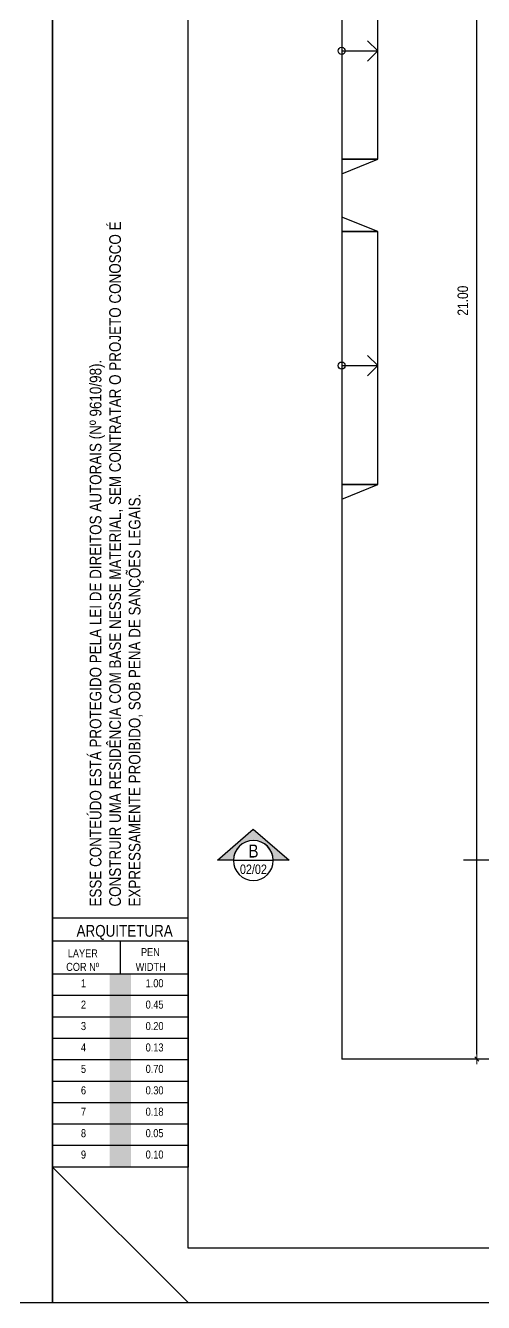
# Model space of a CAD drawing. Header units: millimetres. Extents: x -6300 to 1991, y -4770 to 4545.
# Drawn here: x 1459.9 to 1466.24, y 90.19 to 107.87 of the extents above; entities that cross this region are included whole.
import ezdxf
from ezdxf.enums import TextEntityAlignment as Align

# ---------------------------------------------------------------- set-up
doc = ezdxf.new("R2010")
doc.units = ezdxf.units.MM
doc.header["$LTSCALE"] = 20
doc.header["$MEASUREMENT"] = 0
doc.linetypes.add('CONTINU', pattern=[0])
doc.linetypes.add('DASHDOT2', pattern=[0.5, 0.25, -0.125, 0, -0.125])
doc.layers.get('0').update_dxf_attribs({"linetype": 'CONTINUOUS'})
doc.layers.get('DEFPOINTS').update_dxf_attribs({"linetype": 'CONTINUOUS'})
for name, color, linetype in [('AR-TXT', 2, 'CONTINUOUS'), ('COTA', 7, 'CONTINUOUS'), ('E-pen-m', 6, 'CONTINUOUS'), ('LAYER7', 4, 'CONTINUOUS'), ('Lotes', 2, 'CONTINUOUS'), ("PRANCHA - PROJETU'S", 7, 'CONTINUOUS')]:
    doc.layers.add(name, color=color, linetype=linetype)
doc.layers.add('E-Pen-C', color=4, linetype='CONTINUOUS', lineweight=15)
doc.layers.add('E-Pen-G', color=3, linetype='CONTINUOUS', lineweight=30)
doc.styles.add('F2', font='ARIALN.TTF')
doc.styles.add('SWIS 721 CN BT', font='swissc.ttf')
doc.dimstyles.new('DIMENSION-1', dxfattribs={"dimtxt": 0.145, "dimasz": 0.07, "dimexe": 1, "dimexo": 0, "dimgap": 0.12, "dimtad": 1, "dimzin": 7, "dimdsep": 46, "dimtxsty": 'F2', "dimblk1": 'TRACO', "dimblk2": 'TRACO', "dimsah": 1, "dimcen": 1, "dimse1": 1, "dimse2": 1, "dimclrd": 4, "dimclre": 256, "dimclrt": 4, "dimadec": 8, "dimazin": 0, "dimtfac": 1, "dimtix": 1, "dimtmove": 2, "dimatfit": 3, "dimldrblk": 'TRACO', "dimfxl": 1, "dimtolj": 1, "dimtzin": 0, "dimarcsym": 0})

# ---------------------------------------------------------------- blocks, each defined once
blk = doc.blocks.new('TRACO')
at = {"layer": 'E-Pen-C'}
for p, q in [((-1, 0), (1, 0)), ((0, 1), (0, -1))]:
    blk.add_line(p, q, dxfattribs=at)
at = {"layer": 'E-Pen-G'}
blk.add_line((-0.42, -0.42), (0.42, 0.42), dxfattribs=at)
blk = doc.blocks.new('*D582')
at = {"layer": 'COTA', "color": 4, "linetype": 'Continuous', "lineweight": -2}
blk.add_line((1466.15, 93.628), (1466.15, 114.488), dxfattribs=at)
at = {"layer": 'DEFPOINTS', "color": 0, "linetype": 'Continuous'}
for p in [(1464.278, 114.558, -1.83), (1466.15, 114.558), (1464.278, 93.558, -1.83)]:
    blk.add_point(p, dxfattribs=at)
at = {"layer": 'COTA', "color": 4, "linetype": 'Continuous', "lineweight": -2, "xscale": 0.07, "yscale": 0.07, "zscale": 0.07}
for p, rotation in [((1466.15, 114.558), 90), ((1466.15, 93.558), 270)]:
    blk.add_blockref('TRACO', p, dxfattribs=dict(at, rotation=rotation))
at = {"layer": 'COTA', "color": 4, "linetype": 'Continuous', "insert": (1465.956, 104.058), "char_height": 0.145, "attachment_point": 5, "rotation": 90, "style": 'F2'}
blk.add_mtext('\\A1;21.00', dxfattribs=at)
blk = doc.blocks.new('CHAVE CORTE-100')
blk.add_hatch(color=8).paths.add_polyline_path([(-2.567, 0), (-2.86, 0), (-2.198, 0.571), (-1.536, 0), (-1.83, 0, 0.987177)])
at = {"color": 2}
blk.add_line((-1.83, 0), (-2.567, 0), dxfattribs=at)
blk.add_lwpolyline([(-1.83, 0.001), (-1.536, 0), (-2.198, 0.571), (-2.86, 0), (-2.567, 0, -0.985586)], format="xyb", close=True, dxfattribs=at)
blk.add_circle((-2.199, -0.005), 0.368, dxfattribs=at)
at = {"color": 2, "style": 'F2'}
for tag, height, p in [('A', 0.24, (-2.199, 0.171)), ('01-02', 0.2, (-2.199, -0.127))]:
    blk.add_attdef(tag, text='', height=height, dxfattribs=at).set_placement(p, align=Align.MIDDLE_CENTER)

msp = doc.modelspace()

# ---------------------------------------------------------------- hatches: boundary and pattern name
at = {"layer": "PRANCHA - PROJETU'S"}
h = msp.add_hatch(color=1, dxfattribs=at)
h.set_gradient(color1=(255, 0, 0), color2=(255, 0, 0), tint=1)
h.paths.add_polyline_path([(1461.363, 94.733), (1461.067, 94.733), (1461.067, 94.437), (1461.363, 94.437)])
h = msp.add_hatch(color=2, dxfattribs=at)
h.set_gradient(color1=(255, 255, 0), color2=(255, 255, 0), tint=1)
h.paths.add_polyline_path([(1461.363, 94.14), (1461.363, 94.437), (1461.067, 94.437), (1461.067, 94.14)])
h = msp.add_hatch(color=3, dxfattribs=at)
h.set_gradient(color1=(0, 255, 0), color2=(0, 255, 0), tint=1)
h.paths.add_polyline_path([(1461.363, 94.14), (1461.067, 94.14), (1461.067, 93.843), (1461.363, 93.843)])
h = msp.add_hatch(color=4, dxfattribs=at)
h.set_gradient(color1=(0, 255, 255), color2=(0, 255, 255), tint=1)
h.paths.add_polyline_path([(1461.363, 93.843), (1461.067, 93.843), (1461.067, 93.547), (1461.363, 93.547)])
h = msp.add_hatch(color=5, dxfattribs=at)
h.set_gradient(color1=(0, 0, 255), color2=(0, 0, 255), tint=1)
h.paths.add_polyline_path([(1461.363, 93.547), (1461.067, 93.547), (1461.067, 93.25), (1461.363, 93.25)])
h = msp.add_hatch(color=6, dxfattribs=at)
h.set_gradient(color1=(255, 0, 255), color2=(255, 0, 255), tint=1)
h.paths.add_polyline_path([(1461.363, 93.25), (1461.067, 93.25), (1461.067, 92.954), (1461.363, 92.954)])
h = msp.add_hatch(color=7, dxfattribs=at)
h.set_gradient(color1=(255, 255, 255), tint=1)
h.paths.add_polyline_path([(1461.363, 92.954), (1461.067, 92.954), (1461.067, 92.657), (1461.363, 92.657)])
h = msp.add_hatch(color=8, dxfattribs=at)
h.set_gradient(color1=(128, 128, 128), color2=(128, 128, 128), tint=1)
h.paths.add_polyline_path([(1461.363, 92.657), (1461.067, 92.657), (1461.067, 92.36), (1461.363, 92.36)])
h = msp.add_hatch(color=9, dxfattribs=at)
h.set_gradient(color1=(192, 192, 192), color2=(192, 192, 192), tint=1)
h.paths.add_polyline_path([(1461.363, 92.36), (1461.067, 92.36), (1461.067, 92.064), (1461.363, 92.064)])

# ---------------------------------------------------------------- linework, layer by layer
at = {"color": 7, "linetype": 'CONTINU'}
for p, q in [((1464.278, 107.516, -0.235), (1464.778, 107.516)), ((1464.278, 103.159, -0.235), (1464.778, 103.159))]:
    msp.add_line(p, q, dxfattribs=at)
at = {"color": 2}
msp.add_line((1462.151, 90.189), (1460.276, 92.064), dxfattribs=at)
msp.add_lwpolyline([(1387.919, 90.189), (1460.276, 90.189), (1460.276, 134.739), (1387.919, 134.739)], close=True, dxfattribs=at)
at = {"color": 7}
for centre in [(1464.278, 107.516, -0.235), (1464.278, 103.159, -0.235)]:
    msp.add_circle(centre, 0.0499, dxfattribs=at)
at = {"layer": 'COTA', "color": 2, "linetype": 'DASHDOT2'}
msp.add_line((1491.164, 96.312, 1.83), (1462.559, 96.311, 1.83), dxfattribs=at)
at = {"layer": 'E-pen-m', "color": 7}
for p, q in [((1464.778, 107.516), (1464.637, 107.657)), ((1464.778, 107.516), (1464.637, 107.374)), ((1464.778, 103.159), (1464.637, 103.301)), ((1464.778, 103.159), (1464.637, 103.018))]:
    msp.add_line(p, q, dxfattribs=at)
at = {"layer": 'LAYER7', "color": 8, "linetype": 'Continuous'}
for p in [(1464.278, 114.558), (1466.778, 93.558)]:
    msp.add_line(p, (1464.278, 93.558), dxfattribs=at)
for points in [[(1464.278, 105.816), (1464.778, 106.016), (1464.278, 106.016), (1464.778, 106.016), (1464.778, 109.016), (1464.278, 109.016), (1464.778, 109.016), (1464.278, 109.216)], [(1464.278, 101.312), (1464.778, 101.512), (1464.278, 101.512), (1464.778, 101.512), (1464.778, 105.016), (1464.278, 105.016), (1464.778, 105.016), (1464.278, 105.216)]]:
    msp.add_lwpolyline(points, dxfattribs=at)
at = {"layer": 'Lotes', "color": 2}
msp.add_lwpolyline([(1460.276, 90.189), (1534.849, 90.189), (1534.849, 134.739), (1460.276, 134.739)], close=True, dxfattribs=at)
at = {"layer": 'Lotes', "color": 1}
msp.add_lwpolyline([(1462.151, 133.989), (1534.099, 133.989), (1534.099, 90.939), (1462.151, 90.939)], close=True, dxfattribs=at)
at = {"layer": "PRANCHA - PROJETU'S"}
for p, q in [((1462.154, 95.507), (1460.276, 95.507)), ((1460.276, 92.064), (1460.276, 95.487)), ((1462.154, 95.191), (1460.276, 95.191)), ((1462.154, 95.191), (1460.276, 95.191)), ((1461.215, 94.733), (1461.215, 95.191)), ((1462.154, 95.191), (1462.154, 92.064)), ((1462.154, 94.733), (1460.276, 94.733)), ((1462.154, 94.437), (1460.276, 94.437)), ((1462.154, 94.14), (1460.276, 94.14)), ((1462.154, 93.843), (1460.276, 93.843)), ((1462.154, 93.547), (1460.276, 93.547)), ((1462.154, 93.25), (1460.276, 93.25)), ((1462.154, 92.954), (1460.276, 92.954)), ((1462.154, 92.657), (1460.276, 92.657)), ((1462.154, 92.36), (1460.276, 92.36)), ((1462.154, 92.064), (1460.276, 92.064)), ((1462.154, 92.064), (1460.276, 92.064)), ((1462.154, 92.064), (1460.276, 92.064))]:
    msp.add_line(p, q, dxfattribs=at)

# ---------------------------------------------------------------- block references
at = {"layer": 'AR-TXT'}
ref = msp.add_blockref('CHAVE CORTE-100', (1461.406, 96.311, 1.83), dxfattribs=dict(at, xscale=-0.75, yscale=0.75, zscale=0.75))
ref.add_attrib('00', '02/02', dxfattribs={"layer": '0', "height": 0.13, "style": 'SWIS 721 CN BT'}).set_placement((1463.056, 96.186, 1.83), align=Align.MIDDLE_CENTER)
ref.add_attrib('A', 'B', dxfattribs={"layer": '0', "height": 0.18, "style": 'SWIS 721 CN BT'}).set_placement((1463.057, 96.439, 1.83), align=Align.MIDDLE_CENTER)

# ---------------------------------------------------------------- texts
at = {"layer": "PRANCHA - PROJETU'S", "color": 2, "style": 'F2'}
msp.add_text('ARQUITETURA', height=0.16235, dxfattribs=at).set_placement((1460.607, 95.415), align=Align.TOP_LEFT)
at = {"layer": "PRANCHA - PROJETU'S", "style": 'F2'}
for s, height, p in [('LAYER', 0.1108, (1460.486, 95.077)), ('PEN', 0.1108, (1461.499, 95.094)), ('COR Nº', 0.1108, (1460.464, 94.89)), ('WIDTH', 0.1108, (1461.426, 94.89)), ('1', 0.111, (1460.668, 94.664)), ('1.00', 0.1108, (1461.564, 94.664)), ('2', 0.111, (1460.668, 94.368)), ('0.45', 0.1108, (1461.564, 94.368)), ('3', 0.111, (1460.668, 94.071)), ('0.20', 0.1108, (1461.564, 94.071)), ('4', 0.111, (1460.668, 93.775)), ('0.13', 0.1108, (1461.564, 93.775)), ('5', 0.111, (1460.668, 93.478)), ('0.70', 0.1108, (1461.564, 93.478)), ('6', 0.111, (1460.668, 93.181)), ('0.30', 0.1108, (1461.564, 93.181)), ('7', 0.111, (1460.668, 92.885)), ('0.18', 0.1108, (1461.564, 92.885)), ('8', 0.111, (1460.668, 92.588)), ('0.05', 0.1108, (1461.564, 92.588)), ('9', 0.111, (1460.668, 92.292)), ('0.10', 0.1108, (1461.564, 92.292))]:
    msp.add_text(s, height=height, dxfattribs=at).set_placement(p, align=Align.TOP_LEFT)
at = {"layer": "PRANCHA - PROJETU'S", "color": 7, "insert": (1460.789, 95.67), "char_height": 0.16235, "attachment_point": 1, "rotation": 90, "style": 'F2'}
msp.add_mtext_dynamic_manual_height_columns('ESSE CONTEÚDO ESTÁ PROTEGIDO PELA LEI DE DIREITOS AUTORAIS (Nº 9610/98).\\PCONSTRUIR UMA RESIDÊNCIA COM BASE NESSE MATERIAL, SEM CONTRATAR O PROJETO CONOSCO É\\PEXPRESSAMENTE PROIBIDO, SOB PENA DE SANÇÕES LEGAIS. ', width=14.89892, gutter_width=0.5, heights=[0], dxfattribs=at)

# ---------------------------------------------------------------- dimensions: what is measured, and where the dimension line sits
at = {"layer": 'COTA', "color": 7, "linetype": 'Continuous'}
dim = msp.add_linear_dim(base=(1466.15, 114.558, 1.83), p1=(1464.278, 93.558), p2=(1464.278, 114.558), angle=90, dimstyle='DIMENSION-1', override={"dimadec": 0, "dimfxl": 0.06}, dxfattribs=at)
dim.commit()
dim.dimension.update_dxf_attribs({"geometry": '*D582', "text_midpoint": (1465.956, 104.058, 1.83)})

doc.saveas('drawing.dxf')
